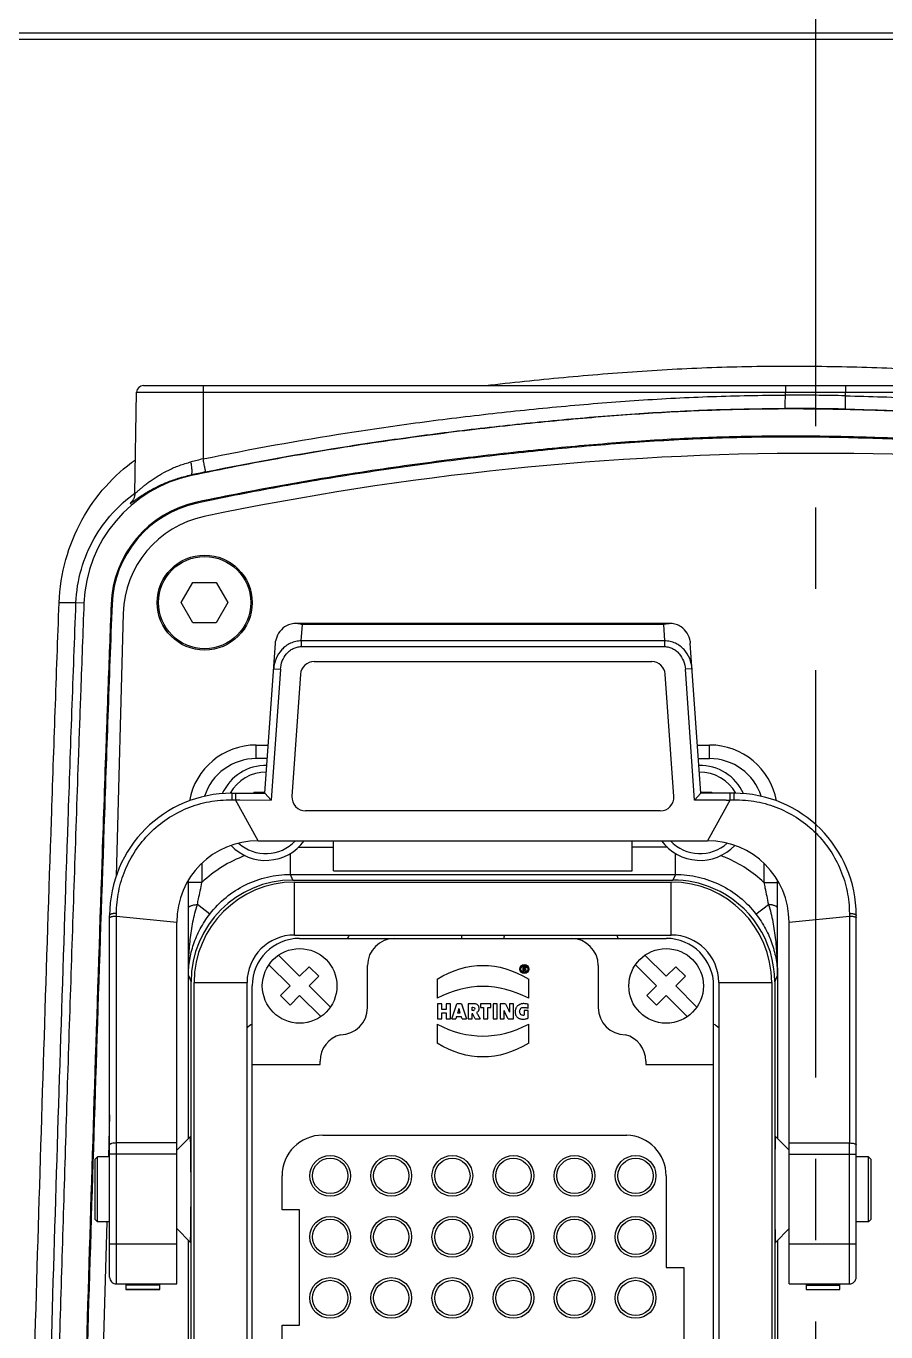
# Model space of a CAD drawing. Header units: millimetres. Extents: x 4086 to 8300, y 123 to 1549.
# Drawn here: x 6721.49 to 6737.33, y 656.05 to 680.11 of the extents above; entities that cross this region are included whole.
import ezdxf

# ---------------------------------------------------------------- set-up
doc = ezdxf.new("R2010")
doc.units = ezdxf.units.MM
doc.linetypes.add('CENTER', pattern=[0.6, 0.375, -0.075, 0.075, -0.075])
doc.layers.add('中心线', color=7, linetype='Continuous')
doc.layers.add('外形图', color=7, linetype='Continuous')

msp = doc.modelspace()

# ---------------------------------------------------------------- linework, layer by layer
at = {"layer": '中心线', "linetype": 'CENTER', "ltscale": 20}
msp.add_line((6736.0291, 872.2393), (6736.0291, 620.0144), dxfattribs=at)
at = {"layer": '外形图'}
for p, q in [((6712.8015, 679.9868), (6759.2566, 679.9868)), ((6712.6766, 679.867), (6759.3815, 679.867)), ((6723.6519, 673.4868), (6748.4062, 673.4868)), ((6723.4944, 671.4988), (6723.5269, 673.364)), ((6723.5269, 673.364), (6735.4744, 673.364)), ((6724.7513, 673.364), (6724.7508, 672.1345)), ((6735.4744, 673.3087), (6735.4744, 673.364)), ((6735.4744, 673.364), (6736.5837, 673.364)), ((6736.5837, 673.364), (6748.5312, 673.364)), ((6736.5837, 673.2972), (6736.5837, 673.364)), ((6724.5331, 671.8258), (6724.5303, 671.8387)), ((6723.4932, 671.5005), (6723.4943, 671.5013)), ((6723.4394, 671.3479), (6723.4383, 671.3468)), ((6724.6373, 671.3368), (6724.6409, 671.3197)), ((6724.3491, 669.4868), (6724.5641, 669.8592)), ((6724.5641, 669.8592), (6724.9941, 669.8592)), ((6724.9941, 669.8592), (6725.2091, 669.4868)), ((6722.5561, 669.4755), (6722.4091, 669.4811)), ((6723.0558, 669.4565), (6723.0732, 669.4559)), ((6724.5641, 669.1145), (6724.3491, 669.4868)), ((6725.2091, 669.4868), (6724.9941, 669.1145)), ((6723.2798, 669.2877), (6723.1484, 664.4458)), ((6724.9941, 669.1145), (6724.5641, 669.1145)), ((6733.363, 669.0993), (6726.4451, 669.0993)), ((6726.5584, 668.7817), (6726.5793, 669.0804)), ((6733.2289, 669.0804), (6726.5793, 669.0804)), ((6733.2289, 669.0804), (6733.2498, 668.7817)), ((6725.8905, 665.9743), (6726.0837, 668.737)), ((6733.2498, 668.7817), (6726.5584, 668.7817)), ((6726.5584, 668.7817), (6726.5584, 668.6757)), ((6726.5584, 668.6757), (6733.2498, 668.6757)), ((6733.2498, 668.7817), (6733.2498, 668.6757)), ((6733.9176, 665.9743), (6733.7245, 668.737)), ((6726.7944, 668.3993), (6733.0137, 668.3993)), ((6726.1756, 668.2596), (6726.0069, 665.8464)), ((6726.0509, 668.2683), (6726.1756, 668.2596)), ((6726.545, 668.1668), (6726.3877, 665.9168)), ((6733.4204, 665.9168), (6733.2631, 668.1668)), ((6733.7572, 668.2683), (6733.6325, 668.2596)), ((6733.8011, 665.8493), (6733.6325, 668.2596)), ((6725.7291, 666.8618), (6725.9526, 666.8618)), ((6725.7291, 666.6118), (6725.7291, 666.8618)), ((6733.8556, 666.8618), (6734.0785, 666.8618)), ((6734.0791, 666.6118), (6734.0789, 666.8618)), ((6725.9351, 666.6118), (6725.7291, 666.6118)), ((6733.8731, 666.6118), (6734.0791, 666.6118)), ((6725.2791, 665.9743), (6725.8905, 665.9743)), ((6725.6876, 665.9868), (6725.6804, 665.9743)), ((6725.8914, 665.9868), (6725.6876, 665.9868)), ((6726.0071, 665.8493), (6725.8905, 665.9743)), ((6733.8011, 665.8493), (6733.9176, 665.9743)), ((6734.1206, 665.9868), (6733.9168, 665.9868)), ((6734.5291, 665.9743), (6733.9176, 665.9743)), ((6734.1278, 665.9743), (6734.1206, 665.9868)), ((6725.2809, 665.8516), (6725.3484, 665.8498)), ((6725.7649, 665.0993), (6725.3484, 665.8498)), ((6725.4243, 665.8496), (6726.0069, 665.8464)), ((6734.3839, 665.8494), (6733.8011, 665.8493)), ((6734.4598, 665.8496), (6734.0433, 665.0993)), ((6734.4598, 665.8498), (6734.5272, 665.8516)), ((6733.1711, 665.6493), (6726.6371, 665.6493)), ((6725.7649, 665.0993), (6734.0433, 665.0993)), ((6727.1541, 664.5446), (6727.1541, 665.0993)), ((6732.6541, 664.5446), (6732.6541, 665.0993)), ((6726.3591, 664.4778), (6726.3591, 664.8645)), ((6726.5069, 664.9776), (6727.1541, 664.9776)), ((6733.3013, 664.9776), (6732.6541, 664.9776)), ((6733.449, 664.4778), (6733.449, 664.8645)), ((6724.7291, 664.6842), (6724.7291, 664.3296)), ((6727.1541, 664.5446), (6732.6541, 664.5446)), ((6735.0791, 664.6841), (6735.0791, 664.3296)), ((6724.4791, 662.6163), (6724.4791, 664.3716)), ((6724.7291, 664.3296), (6724.4791, 664.3296)), ((6726.3591, 664.4778), (6733.449, 664.4778)), ((6726.4036, 664.3743), (6726.3591, 664.4778)), ((6726.4036, 664.3743), (6733.4045, 664.3743)), ((6726.4353, 664.3368), (6733.3728, 664.3368)), ((6726.4353, 663.3618), (6726.4353, 664.3368)), ((6733.3728, 663.3618), (6733.3728, 664.3368)), ((6733.449, 664.4778), (6733.4045, 664.3743)), ((6735.0791, 664.3296), (6735.3291, 664.3296)), ((6735.3291, 662.6159), (6735.3291, 664.3717)), ((6724.8749, 663.7481), (6724.6457, 663.9248)), ((6734.9333, 663.7481), (6735.1624, 663.9248)), ((6723.0291, 657.0584), (6723.0291, 663.7243)), ((6723.1541, 663.7117), (6724.2649, 663.5993)), ((6723.1541, 656.9334), (6723.1541, 663.7117)), ((6723.1542, 663.7117), (6723.1545, 663.7603)), ((6724.2649, 656.9334), (6724.2649, 663.5993)), ((6735.5433, 663.5993), (6736.654, 663.7117)), ((6735.5433, 656.9334), (6735.5433, 663.5993)), ((6736.6536, 663.7603), (6736.654, 663.7117)), ((6736.654, 663.7117), (6736.654, 659.5297)), ((6736.7791, 657.0584), (6736.7791, 663.7243)), ((6726.4353, 663.3618), (6733.3728, 663.3618)), ((6726.5291, 663.2993), (6733.2791, 663.2993)), ((6726.1394, 662.9908), (6726.5291, 662.6011)), ((6732.8894, 662.9908), (6733.2791, 662.6011)), ((6724.4791, 662.6163), (6724.5291, 662.4993)), ((6724.4791, 662.6155), (6724.4791, 662.6163)), ((6724.4791, 662.6155), (6724.4791, 662.6163)), ((6724.4791, 659.611), (6724.4791, 662.6155)), ((6726.3523, 662.4243), (6725.9627, 662.814)), ((6726.5291, 662.6011), (6726.7059, 662.7779)), ((6726.7059, 662.7779), (6726.8826, 662.6011)), ((6726.8826, 662.6011), (6726.7059, 662.4243)), ((6727.7791, 662.0234), (6727.7791, 662.7993)), ((6730.6718, 662.7713), (6730.6371, 662.7713)), ((6730.6371, 662.7713), (6730.6371, 662.6959)), ((6730.6371, 662.6959), (6730.6558, 662.6959)), ((6730.6558, 662.7572), (6730.6686, 662.7572)), ((6730.6558, 662.7356), (6730.6558, 662.7572)), ((6730.6686, 662.7356), (6730.6558, 662.7356)), ((6730.6558, 662.723), (6730.6698, 662.723)), ((6730.6558, 662.6959), (6730.6558, 662.723)), ((6730.6794, 662.6959), (6730.6698, 662.723)), ((6730.6875, 662.7685), (6730.6718, 662.7713)), ((6730.6794, 662.6959), (6730.7001, 662.6959)), ((6730.6861, 662.7284), (6730.6931, 662.7329)), ((6730.6877, 662.7264), (6730.6861, 662.7284)), ((6730.6875, 662.7685), (6730.6964, 662.7609)), ((6730.6892, 662.7237), (6730.6877, 662.7264)), ((6730.6906, 662.7202), (6730.6892, 662.7237)), ((6730.6906, 662.7202), (6730.7001, 662.6959)), ((6730.6931, 662.7329), (6730.6977, 662.7398)), ((6730.6993, 662.7495), (6730.6964, 662.7609)), ((6730.6977, 662.7398), (6730.6993, 662.7495)), ((6732.0291, 662.7993), (6732.0291, 662.0243)), ((6733.1023, 662.4243), (6732.7127, 662.814)), ((6733.2791, 662.6011), (6733.4559, 662.7779)), ((6733.4559, 662.7779), (6733.6326, 662.6011)), ((6733.6326, 662.6011), (6733.4559, 662.4243)), ((6735.2791, 662.4993), (6735.3291, 662.6159)), ((6735.3291, 662.6159), (6735.3291, 662.6155)), ((6735.3291, 662.6155), (6735.3291, 659.611)), ((6724.5291, 653.1431), (6724.5291, 662.4993)), ((6724.5853, 662.4868), (6725.5603, 662.4868)), ((6724.5853, 642.9868), (6724.5853, 662.4868)), ((6725.5603, 642.9868), (6725.5603, 662.4868)), ((6725.6541, 643.0493), (6725.6541, 662.4243)), ((6726.1755, 662.2476), (6726.3523, 662.4243)), ((6726.7059, 662.4243), (6727.0955, 662.0347)), ((6729.0603, 662.5493), (6729.0603, 662.1969)), ((6730.7478, 662.1969), (6730.7478, 662.5493)), ((6732.9255, 662.2476), (6733.1023, 662.4243)), ((6733.4559, 662.4243), (6733.8455, 662.0347)), ((6734.1541, 643.0493), (6734.1541, 662.4243)), ((6734.2478, 662.4868), (6735.2228, 662.4868)), ((6734.2478, 662.4868), (6734.2478, 642.9868)), ((6735.2228, 662.4868), (6735.2228, 642.9868)), ((6735.2791, 662.4993), (6735.2791, 642.9744)), ((6726.3523, 662.0708), (6726.1755, 662.2476)), ((6726.5291, 662.2476), (6726.3523, 662.0708)), ((6726.9187, 661.8579), (6726.5291, 662.2476)), ((6733.1023, 662.0708), (6732.9255, 662.2476)), ((6733.2791, 662.2476), (6733.1023, 662.0708)), ((6733.6687, 661.8579), (6733.2791, 662.2476)), ((6729.1455, 662.0927), (6729.0692, 662.0927)), ((6729.0692, 662.0927), (6729.0692, 661.8165)), ((6729.1455, 661.992), (6729.1455, 662.0927)), ((6729.228, 661.992), (6729.1455, 661.992)), ((6729.1455, 661.9253), (6729.228, 661.9253)), ((6729.1455, 661.8165), (6729.1455, 661.9253)), ((6729.3043, 662.0927), (6729.228, 662.0927)), ((6729.228, 662.0927), (6729.228, 661.992)), ((6729.228, 661.9253), (6729.228, 661.8165)), ((6729.3043, 661.8165), (6729.3043, 662.0927)), ((6729.3316, 661.8165), (6729.4217, 662.0927)), ((6729.5087, 662.0927), (6729.4217, 662.0927)), ((6729.4522, 661.9653), (6729.4388, 661.9214)), ((6729.4871, 661.9214), (6729.4388, 661.9214)), ((6729.4522, 661.9653), (6729.4561, 661.9791)), ((6729.4561, 661.9791), (6729.4594, 661.9922)), ((6729.4594, 661.9922), (6729.4622, 662.0048)), ((6729.4622, 662.0048), (6729.4658, 661.9922)), ((6729.4658, 661.9922), (6729.4693, 661.9792)), ((6729.4693, 661.9792), (6729.4732, 661.9658)), ((6729.4871, 661.9214), (6729.4732, 661.9658)), ((6729.5087, 662.0927), (6729.6034, 661.8165)), ((6729.6418, 662.0934), (6729.6303, 662.0927)), ((6729.6303, 662.0927), (6729.6303, 661.8165)), ((6729.6542, 662.0939), (6729.6418, 662.0934)), ((6729.6674, 662.0943), (6729.6542, 662.0939)), ((6729.6811, 662.0946), (6729.6674, 662.0943)), ((6729.6953, 662.0948), (6729.6811, 662.0946)), ((6729.7099, 662.0948), (6729.6953, 662.0948)), ((6729.7065, 662.0314), (6729.7102, 662.0318)), ((6729.7065, 661.9721), (6729.7065, 662.0314)), ((6729.7101, 661.9716), (6729.7065, 661.9721)), ((6729.7065, 661.917), (6729.71, 661.917)), ((6729.7065, 661.8165), (6729.7065, 661.917)), ((6729.7247, 662.0949), (6729.7099, 662.0948)), ((6729.7613, 661.8165), (6729.71, 661.917)), ((6729.7146, 661.9713), (6729.7101, 661.9716)), ((6729.7102, 662.0318), (6729.7154, 662.032)), ((6729.7191, 661.9712), (6729.7146, 661.9713)), ((6729.7154, 662.032), (6729.7208, 662.0321)), ((6729.7335, 661.9732), (6729.7191, 661.9712)), ((6729.7208, 662.0321), (6729.7406, 662.0281)), ((6729.7393, 662.0945), (6729.7247, 662.0949)), ((6729.7335, 661.9732), (6729.7446, 661.9793)), ((6729.753, 662.0933), (6729.7393, 662.0945)), ((6729.7512, 662.0176), (6729.7406, 662.0281)), ((6729.7446, 661.9793), (6729.7518, 661.9891)), ((6729.7512, 662.0176), (6729.7544, 662.0026)), ((6729.7544, 662.0026), (6729.7518, 661.9891)), ((6729.7656, 662.0913), (6729.753, 662.0933)), ((6729.7773, 662.0885), (6729.7656, 662.0913)), ((6729.7879, 662.0848), (6729.7773, 662.0885)), ((6729.7975, 661.9387), (6729.7849, 661.9326)), ((6729.7849, 661.9326), (6729.7921, 661.9218)), ((6729.7975, 662.0802), (6729.7879, 662.0848)), ((6729.7921, 661.9218), (6729.7988, 661.9113)), ((6729.7975, 662.0802), (6729.806, 662.0746)), ((6729.8084, 661.947), (6729.7975, 661.9387)), ((6729.7988, 661.9113), (6729.8051, 661.9008)), ((6729.8051, 661.9008), (6729.8538, 661.8165)), ((6729.806, 662.0746), (6729.8135, 662.0682)), ((6729.8176, 661.957), (6729.8084, 661.947)), ((6729.8135, 662.0682), (6729.8198, 662.0608)), ((6729.8248, 661.9685), (6729.8176, 661.957)), ((6729.8292, 662.043), (6729.8251, 662.0524)), ((6729.8322, 662.0325), (6729.8292, 662.043)), ((6729.8302, 661.9811), (6729.8334, 661.9945)), ((6729.8339, 662.021), (6729.8322, 662.0325)), ((6729.8334, 661.9945), (6729.8345, 662.0084)), ((6729.8345, 662.0084), (6729.8339, 662.021)), ((6730.0527, 662.0927), (6729.8571, 662.0927)), ((6729.8571, 662.0927), (6729.8571, 662.0273)), ((6729.8571, 662.0273), (6729.9166, 662.0273)), ((6729.9166, 662.0273), (6729.9166, 661.8165)), ((6729.9929, 662.0273), (6730.0527, 662.0273)), ((6729.9929, 661.8165), (6729.9929, 662.0273)), ((6730.0527, 662.0273), (6730.0527, 662.0927)), ((6730.1671, 662.0927), (6730.091, 662.0927)), ((6730.091, 662.0927), (6730.091, 661.8165)), ((6730.1671, 661.8165), (6730.1671, 662.0927)), ((6730.3219, 662.0927), (6730.2245, 662.0927)), ((6730.2245, 662.0927), (6730.2245, 661.8165)), ((6730.2969, 661.9586), (6730.2957, 661.9731)), ((6730.3014, 661.9587), (6730.2964, 661.9715)), ((6730.2975, 661.9451), (6730.2969, 661.9586)), ((6730.2977, 661.9294), (6730.2975, 661.9451)), ((6730.2977, 661.8165), (6730.2977, 661.9294)), ((6730.308, 661.9433), (6730.3014, 661.9587)), ((6730.3153, 661.9272), (6730.308, 661.9433)), ((6730.323, 661.911), (6730.3153, 661.9272)), ((6730.3219, 662.0927), (6730.3762, 661.981)), ((6730.3694, 661.8165), (6730.323, 661.911)), ((6730.3762, 661.981), (6730.3831, 661.9666)), ((6730.3831, 661.9666), (6730.3896, 661.9525)), ((6730.3896, 661.9525), (6730.3946, 661.9411)), ((6730.466, 662.0927), (6730.3926, 662.0927)), ((6730.3926, 662.0927), (6730.3926, 661.9961)), ((6730.3926, 661.9961), (6730.3929, 661.9779)), ((6730.3929, 661.9779), (6730.3938, 661.9583)), ((6730.3938, 661.9583), (6730.3956, 661.9389)), ((6730.466, 661.8165), (6730.466, 662.0927)), ((6730.4987, 661.9592), (6730.4983, 661.9472)), ((6730.4983, 661.9472), (6730.4986, 661.935)), ((6730.4986, 661.935), (6730.4997, 661.9232)), ((6730.4998, 661.9708), (6730.4987, 661.9592)), ((6730.4997, 661.9232), (6730.5016, 661.912)), ((6730.5017, 661.9821), (6730.4998, 661.9708)), ((6730.5016, 661.912), (6730.5042, 661.9013)), ((6730.5043, 661.9929), (6730.5017, 661.9821)), ((6730.5042, 661.9013), (6730.5074, 661.8911)), ((6730.5076, 662.0033), (6730.5043, 661.9929)), ((6730.5074, 661.8911), (6730.5115, 661.8814)), ((6730.5116, 662.0133), (6730.5076, 662.0033)), ((6730.5115, 661.8814), (6730.5162, 661.8722)), ((6730.5163, 662.0228), (6730.5116, 662.0133)), ((6730.5216, 661.8637), (6730.5162, 661.8722)), ((6730.5163, 662.0228), (6730.5217, 662.0318)), ((6730.5217, 662.0318), (6730.5277, 662.0403)), ((6730.5277, 662.0403), (6730.5343, 662.0483)), ((6730.5343, 662.0483), (6730.5416, 662.0558)), ((6730.5416, 662.0558), (6730.5495, 662.0627)), ((6730.5495, 662.0627), (6730.558, 662.069)), ((6730.558, 662.069), (6730.567, 662.0747)), ((6730.5868, 662.0844), (6730.5767, 662.0799)), ((6730.5808, 661.9523), (6730.5815, 661.9653)), ((6730.5816, 661.9386), (6730.5808, 661.9523)), ((6730.5815, 661.9653), (6730.5838, 661.9774)), ((6730.5839, 661.9261), (6730.5816, 661.9386)), ((6730.5838, 661.9774), (6730.5875, 661.9884)), ((6730.5879, 661.9149), (6730.5839, 661.9261)), ((6730.5975, 662.0882), (6730.5868, 662.0844)), ((6730.5994, 662.0071), (6730.5927, 661.9984)), ((6730.5935, 661.9051), (6730.6009, 661.8968)), ((6730.6088, 662.0914), (6730.5975, 662.0882)), ((6730.6077, 662.0145), (6730.5994, 662.0071)), ((6730.6009, 661.8968), (6730.61, 661.8902)), ((6730.6205, 662.094), (6730.6088, 662.0914)), ((6730.6209, 661.8853), (6730.61, 661.8902)), ((6730.6174, 662.0204), (6730.6287, 662.0247)), ((6730.6327, 662.0958), (6730.6205, 662.094)), ((6730.6337, 661.8823), (6730.6209, 661.8853)), ((6730.6287, 662.0247), (6730.6414, 662.0274)), ((6730.6454, 662.0969), (6730.6327, 662.0958)), ((6730.6484, 661.8813), (6730.6337, 661.8823)), ((6730.6414, 662.0274), (6730.6557, 662.0284)), ((6730.6586, 662.0973), (6730.6454, 662.0969)), ((6730.6541, 661.8815), (6730.6484, 661.8813)), ((6730.6594, 661.8822), (6730.6541, 661.8815)), ((6730.6557, 662.0284), (6730.67, 662.028)), ((6730.6768, 662.0967), (6730.6586, 662.0973)), ((6730.664, 661.8833), (6730.6594, 661.8822)), ((6730.74, 661.9693), (6730.664, 661.9693)), ((6730.664, 661.9693), (6730.664, 661.8833)), ((6730.67, 662.028), (6730.685, 662.027)), ((6730.694, 662.0953), (6730.6768, 662.0967)), ((6730.685, 662.027), (6730.6998, 662.0254)), ((6730.7099, 662.093), (6730.694, 662.0953)), ((6730.6998, 662.0254), (6730.714, 662.0231)), ((6730.7245, 662.0901), (6730.7099, 662.093)), ((6730.714, 662.0231), (6730.7267, 662.0203)), ((6730.7374, 662.0866), (6730.7245, 662.0901)), ((6730.7267, 662.0203), (6730.7374, 662.0169)), ((6730.7374, 662.0169), (6730.7374, 662.0866)), ((6730.74, 661.8308), (6730.74, 661.9693)), ((6729.0603, 661.7194), (6729.0603, 661.3669)), ((6729.0692, 661.8165), (6729.1455, 661.8165)), ((6729.228, 661.8165), (6729.3043, 661.8165)), ((6729.3316, 661.8165), (6729.4069, 661.8165)), ((6729.4208, 661.8616), (6729.4069, 661.8165)), ((6729.4208, 661.8616), (6729.5059, 661.8616)), ((6729.5202, 661.8165), (6729.5059, 661.8616)), ((6729.5202, 661.8165), (6729.6034, 661.8165)), ((6729.6303, 661.8165), (6729.7065, 661.8165)), ((6729.7613, 661.8165), (6729.8538, 661.8165)), ((6729.9166, 661.8165), (6729.9929, 661.8165)), ((6730.091, 661.8165), (6730.1671, 661.8165)), ((6730.2245, 661.8165), (6730.2977, 661.8165)), ((6730.3694, 661.8165), (6730.466, 661.8165)), ((6730.5277, 661.8557), (6730.5216, 661.8637)), ((6730.5346, 661.8483), (6730.5277, 661.8557)), ((6730.5421, 661.8416), (6730.5346, 661.8483)), ((6730.5503, 661.8355), (6730.5421, 661.8416)), ((6730.5593, 661.83), (6730.5503, 661.8355)), ((6730.5593, 661.83), (6730.5689, 661.8252)), ((6730.5689, 661.8252), (6730.5791, 661.8211)), ((6730.5791, 661.8211), (6730.5901, 661.8177)), ((6730.5901, 661.8177), (6730.6017, 661.815)), ((6730.6017, 661.815), (6730.614, 661.8131)), ((6730.614, 661.8131), (6730.627, 661.8119)), ((6730.627, 661.8119), (6730.6406, 661.8116)), ((6730.6406, 661.8116), (6730.6566, 661.812)), ((6730.6566, 661.812), (6730.6721, 661.8133)), ((6730.6721, 661.8133), (6730.6872, 661.8154)), ((6730.6872, 661.8154), (6730.7016, 661.8182)), ((6730.7016, 661.8182), (6730.7152, 661.8218)), ((6730.7152, 661.8218), (6730.7281, 661.826)), ((6730.7281, 661.826), (6730.74, 661.8308)), ((6730.7478, 661.3669), (6730.7478, 661.7194)), ((6725.6541, 660.9743), (6726.9041, 660.9743)), ((6726.9041, 660.9743), (6726.9041, 661.0397)), ((6732.9041, 661.0402), (6732.9041, 660.9743)), ((6732.9041, 660.9743), (6734.1541, 660.9743)), ((6723.0291, 660.0494), (6723.008, 659.2743)), ((6724.2649, 659.5297), (6723.1541, 659.5297)), ((6724.2649, 659.3968), (6724.5174, 659.6493)), ((6726.9541, 659.6743), (6727.2541, 659.6739)), ((6727.2541, 659.6739), (6732.5541, 659.6739)), ((6735.5433, 659.3968), (6735.2908, 659.6493)), ((6735.5433, 659.5297), (6736.654, 659.5297)), ((6736.6541, 656.9334), (6736.6541, 659.5297)), ((6722.7541, 659.2243), (6722.8041, 659.2743)), ((6722.7541, 659.2243), (6722.7541, 658.1243)), ((6723.0291, 659.2743), (6722.8041, 659.2743)), ((6722.8041, 658.0743), (6722.8041, 659.2743)), ((6724.2649, 659.323), (6723.0291, 659.323)), ((6735.5433, 659.323), (6736.7791, 659.323)), ((6737.0041, 659.2743), (6736.7791, 659.2743)), ((6737.0541, 659.2243), (6737.0041, 659.2743)), ((6737.0041, 658.0743), (6737.0041, 659.2743)), ((6737.0541, 658.1243), (6737.0541, 659.2243)), ((6726.2041, 658.2993), (6726.2041, 658.9243)), ((6733.2791, 658.9243), (6733.2791, 657.2368)), ((6726.5291, 658.2993), (6726.2041, 658.2993)), ((6726.5291, 656.1743), (6726.5291, 658.2993)), ((6722.9755, 658.0743), (6722.4049, 637.0479)), ((6722.7541, 658.1243), (6722.8041, 658.0743)), ((6723.0291, 658.0743), (6722.8041, 658.0743)), ((6737.0041, 658.0743), (6736.7791, 658.0743)), ((6737.0541, 658.1243), (6737.0041, 658.0743)), ((6724.2649, 657.9519), (6724.5174, 657.6993)), ((6735.5433, 657.9519), (6735.2908, 657.6993)), ((6723.0291, 657.6743), (6724.2649, 657.6743)), ((6724.4791, 647.736), (6724.4791, 657.7377)), ((6735.3291, 657.7377), (6735.3291, 647.736)), ((6735.5433, 657.6743), (6736.7791, 657.6743)), ((6733.2791, 657.2368), (6733.6041, 657.2368)), ((6733.6041, 657.2368), (6733.6041, 654.9243)), ((6723.1541, 656.9334), (6724.2649, 656.9334)), ((6723.328, 656.9334), (6723.328, 656.8303)), ((6723.953, 656.9106), (6723.328, 656.9106)), ((6723.953, 656.8314), (6723.328, 656.8314)), ((6723.328, 656.8303), (6723.953, 656.8303)), ((6723.953, 656.8303), (6723.953, 656.9334)), ((6735.5433, 656.9334), (6736.6541, 656.9334)), ((6735.8558, 656.9334), (6735.8558, 656.8303)), ((6735.8558, 656.9106), (6736.4808, 656.9106)), ((6735.8558, 656.8314), (6736.4808, 656.8314)), ((6735.8558, 656.8303), (6736.4808, 656.8303)), ((6736.4808, 656.8303), (6736.4808, 656.9334)), ((6726.2041, 656.1743), (6726.5291, 656.1743)), ((6726.2041, 653.7993), (6726.2041, 656.1743))]:
    msp.add_line(p, q, dxfattribs=at)
msp.add_lwpolyline([(6723.4944, 671.4988), (6723.4939, 671.4866), (6723.4923, 671.4704), (6723.4898, 671.4551), (6723.4865, 671.4407), (6723.4826, 671.4272), (6723.4782, 671.4147), (6723.4735, 671.4033), (6723.4687, 671.393), (6723.4639, 671.3839), (6723.4594, 671.3761), (6723.4553, 671.3694), (6723.4515, 671.3637), (6723.4479, 671.3587), (6723.4446, 671.3543), (6723.4416, 671.3505), (6723.4391, 671.3474), (6723.4371, 671.345), (6723.4356, 671.3433), (6723.4346, 671.3422), (6723.4341, 671.3417), (6723.434, 671.3417)], dxfattribs=at)
for centre, radius in [((6724.7791, 669.4868), 0.875), ((6724.7791, 669.4868), 0.85), ((6726.5291, 662.4243), 0.6875), ((6733.2791, 662.4243), 0.6875), ((6730.6666, 662.7334), 0.0832), ((6730.6666, 662.7334), 0.0636), ((6727.0916, 658.9243), 0.375), ((6727.0916, 658.9243), 0.325), ((6728.2166, 658.9243), 0.375), ((6728.2166, 658.9243), 0.325), ((6729.3416, 658.9243), 0.375), ((6729.3416, 658.9243), 0.325), ((6730.4666, 658.9243), 0.375), ((6730.4666, 658.9243), 0.325), ((6731.5916, 658.9243), 0.375), ((6731.5916, 658.9243), 0.325), ((6732.7166, 658.9243), 0.375), ((6732.7166, 658.9243), 0.325), ((6727.0916, 657.7993), 0.375), ((6727.0916, 657.7993), 0.325), ((6728.2166, 657.7993), 0.375), ((6728.2166, 657.7993), 0.325), ((6729.3416, 657.7993), 0.375), ((6729.3416, 657.7993), 0.325), ((6730.4666, 657.7993), 0.375), ((6730.4666, 657.7993), 0.325), ((6731.5916, 657.7993), 0.375), ((6731.5916, 657.7993), 0.325), ((6732.7166, 657.7993), 0.375), ((6732.7166, 657.7993), 0.325), ((6727.0916, 656.6743), 0.375), ((6727.0916, 656.6743), 0.325), ((6728.2166, 656.6743), 0.375), ((6728.2166, 656.6743), 0.325), ((6729.3416, 656.6743), 0.375), ((6729.3416, 656.6743), 0.325), ((6730.4666, 656.6743), 0.375), ((6730.4666, 656.6743), 0.325), ((6731.5916, 656.6743), 0.375), ((6731.5916, 656.6743), 0.325), ((6732.7166, 656.6743), 0.375), ((6732.7166, 656.6743), 0.325)]:
    msp.add_circle(centre, radius, dxfattribs=at)
for centre, radius, start, end in [((6723.6519, 673.3618), 0.125, 90, 179), ((6735.5461, 626.3899), 46.9188, 88.73273, 90.08748), ((6735.5414, 625.4668), 47.5963, 88.7451, 90.08663), ((6736.0291, 617.2368), 55, 78.18772, 101.81228), ((6743.9334, 594.6901), 79.7847, 103.911847, 104.07712), ((6725.0543, 669.3807), 2.5, 102.03504, 177.82758), ((6746.905, 565.1173), 109.0417, 101.698238, 101.84087), ((6725.0543, 669.3807), 2, 102.03504, 177.82758), ((6725.0543, 669.3807), 1.9825, 102.03504, 177.82758), ((6724.0158, 670.7293), 0.8455, 133.08564, 133.56551), ((6725.1541, 669.2368), 1.875, 101.81228, 178.4456), ((6726.7944, 668.1493), 0.25, 90, 176), ((6733.0137, 668.1493), 0.25, 4, 90), ((6725.7291, 665.6118), 1.25, 90, 169.71715), ((6734.0791, 665.6118), 1.25, 10.28284, 90.00645), ((6725.7291, 665.6118), 1, 90, 162.20076), ((6725.9041, 665.6118), 0.875, 88.54386, 156.04139), ((6733.9041, 665.6118), 0.875, 23.95449, 91.45614), ((6734.0791, 665.6118), 1, 17.79919, 90), ((6725.9041, 665.6118), 0.75, 88.96836, 151.14832), ((6733.9041, 665.6118), 0.75, 28.85079, 91.03164), ((6725.2791, 663.7243), 2.25, 90, 180), ((6725.9041, 665.6118), 0.375, 91.94756, 104.68625), ((6733.9041, 665.6118), 0.375, 75.31375, 88.05244), ((6734.5291, 663.7243), 2.25, 0, 90), ((6725.4538, 690.808), 24.9584, 269.75802, 269.93224), ((6726.6371, 665.8993), 0.25, 176, 270), ((6733.1711, 665.8993), 0.25, 270, 4), ((6725.7649, 663.5993), 1.5, 90, 180), ((6725.9041, 665.6118), 0.875, 223.15125, 324.14349), ((6725.9041, 665.6118), 0.75, 228.0318, 316.86657), ((6733.9041, 665.6118), 0.875, 215.85651, 316.84847), ((6733.9041, 665.6118), 0.75, 223.13343, 311.96824), ((6734.0433, 663.5993), 1.5, 0, 90), ((6726.3578, 662.6064), 2.3711, 110.6586, 133.38474), ((6733.4606, 662.6331), 2.3423, 66.69145, 69.3488), ((6726.4353, 662.4868), 1.85, 90, 180), ((6733.3728, 662.4868), 1.85, 0, 90), ((6733.4041, 662.4995), 1.875, 359.99225, 66.71204), ((6726.4353, 662.4868), 0.875, 90, 180), ((6727.7609, 663.1617), 0.3756, 147.78222, 158.49876), ((6729.9041, 663.384), 0.3974, 183.20396, 192.30625), ((6729.9041, 663.384), 0.3974, 347.69375, 356.79604), ((6732.0473, 663.1617), 0.3756, 21.50133, 32.2192), ((6733.3728, 662.4868), 0.875, 0, 90), ((6726.5291, 662.4243), 0.875, 90, 180), ((6728.2791, 662.7993), 0.5, 90, 180), ((6731.5291, 662.7993), 0.5, 0, 90), ((6733.2791, 662.4243), 0.875, 0, 90), ((6730.6686, 662.7464), 0.0108, 270, 90), ((6727.2791, 662.0234), 0.5, 270.1368, 0), ((6732.5291, 662.0243), 0.5, 180, 270), ((6725.8176, 661.379), 0.3769, 115.71078, 133.07418), ((6733.9905, 661.379), 0.3769, 46.9451, 64.28909), ((6727.4031, 661.0397), 0.499, 104.25089, 180), ((6732.4041, 661.0402), 0.5, 0, 75.52249), ((6726.9541, 658.9243), 0.75, 90.14064, 180), ((6732.5291, 658.9243), 0.75, 0, 88.08979), ((6723.1541, 657.0584), 0.125, 179.99952, 270), ((6736.6541, 657.0584), 0.125, 270, 0.00048)]:
    msp.add_arc(centre, radius, start, end, dxfattribs=at)
for centre, major_axis, ratio, start_param, end_param in [((6726.4042, 662.4987), (-0.7414, 1.723), 0.9995939, -0.4061974, 1.164304), ((6733.404, 662.4987), (0.7414, 1.723), 0.9995939, 0, 0.4061974), ((6724.5175, 658.6743), (0, 0.9751), 0.0112683, -3.1528605, 0.0112678), ((6735.2906, 658.6743), (0, 0.9751), 0.0112683, -0.0112678, 3.1528605)]:
    msp.add_ellipse(centre, major_axis=major_axis, ratio=ratio, start_param=start_param, end_param=end_param, dxfattribs=at)
for points, knots in [([(6729.9563, 673.4874), (6730.4327, 673.5422), (6731.3924, 673.6421), (6732.8418, 673.7613), (6734.3062, 673.8349), (6735.7789, 673.8524), (6737.2521, 673.8206), (6738.7193, 673.7474), (6740.1741, 673.6378), (6741.138, 673.5412), (6741.6167, 673.4875)], [0, 0, 0, 0, 0.1230841, 0.2476453, 0.3732221, 0.4993523, 0.6255675, 0.7513927, 0.8763566, 1, 1, 1, 1]), ([(6724.7541, 673.4868), (6724.7538, 673.4868), (6724.7538, 673.4857), (6724.7534, 673.4843), (6724.7532, 673.4811), (6724.753, 673.4772), (6724.7527, 673.4721), (6724.7524, 673.4632), (6724.7521, 673.4499), (6724.7517, 673.4315), (6724.7515, 673.4106), (6724.7513, 673.3878), (6724.7513, 673.3721), (6724.7513, 673.364)], [0, 0, 0, 0, 0.0052637, 0.0197454, 0.0435551, 0.0765071, 0.1183043, 0.1685593, 0.2924872, 0.4436499, 0.6163748, 0.8041757, 1, 1, 1, 1]), ([(6735.4772, 673.4868), (6735.477, 673.4868), (6735.4769, 673.4857), (6735.4766, 673.4843), (6735.4764, 673.4811), (6735.4761, 673.4772), (6735.4759, 673.4721), (6735.4756, 673.4632), (6735.4752, 673.4499), (6735.4749, 673.4315), (6735.4746, 673.4106), (6735.4745, 673.3878), (6735.4744, 673.3721), (6735.4744, 673.364)], [0, 0, 0, 0, 0.0052637, 0.0197454, 0.0435551, 0.0765071, 0.1183043, 0.1685593, 0.2924872, 0.4436499, 0.6163748, 0.8041757, 1, 1, 1, 1]), ([(6736.581, 673.4868), (6736.5812, 673.4868), (6736.5813, 673.4857), (6736.5816, 673.4843), (6736.5818, 673.4811), (6736.582, 673.4772), (6736.5823, 673.4721), (6736.5826, 673.4632), (6736.5829, 673.4499), (6736.5833, 673.4315), (6736.5835, 673.4106), (6736.5837, 673.3878), (6736.5837, 673.3721), (6736.5837, 673.364)], [0, 0, 0, 0, 0.0052637, 0.0197454, 0.0435551, 0.0765071, 0.1183043, 0.1685593, 0.2924872, 0.4436499, 0.6163748, 0.8041757, 1, 1, 1, 1]), ([(6724.7508, 672.1345), (6725.6324, 672.317), (6726.9624, 672.5552), (6728.7447, 672.8122), (6730.0853, 672.9763), (6731.4289, 673.113), (6732.7751, 673.2221), (6734.1239, 673.292), (6735.0243, 673.3079), (6735.4744, 673.3087)], [0, 0, 0, 0, 0.2499929, 0.3749978, 0.5000016, 0.6250045, 0.7500056, 0.8750038, 1, 1, 1, 1]), ([(6735.4694, 673.0631), (6735.4698, 673.0634), (6735.47, 673.0655), (6735.4706, 673.0691), (6735.471, 673.0754), (6735.4715, 673.0836), (6735.4719, 673.094), (6735.4726, 673.1118), (6735.4732, 673.1384), (6735.4738, 673.1749), (6735.4742, 673.2165), (6735.4744, 673.2617), (6735.4744, 673.2928), (6735.4744, 673.3087)], [0, 0, 0, 0, 0.0067384, 0.0225711, 0.0475073, 0.0813478, 0.1237926, 0.1744563, 0.2985151, 0.4489814, 0.6203345, 0.8062837, 1, 1, 1, 1]), ([(6736.5838, 673.0517), (6736.5833, 673.0521), (6736.5833, 673.0542), (6736.5827, 673.0578), (6736.5824, 673.064), (6736.5821, 673.0723), (6736.5819, 673.0827), (6736.5816, 673.1004), (6736.5815, 673.1271), (6736.5817, 673.1636), (6736.5821, 673.2052), (6736.5828, 673.2503), (6736.5834, 673.2814), (6736.5837, 673.2972)], [0, 0, 0, 0, 0.0067275, 0.0225546, 0.0474862, 0.0813224, 0.1237628, 0.1744223, 0.298474, 0.4489371, 0.6202937, 0.8062567, 1, 1, 1, 1]), ([(6736.5837, 673.2972), (6737.034, 673.2875), (6737.9343, 673.2556), (6739.2832, 673.1751), (6740.6299, 673.0634), (6741.9738, 672.9217), (6743.3142, 672.75), (6744.6491, 672.5395), (6745.9796, 672.3036), (6746.8649, 672.1372), (6747.3074, 672.0528)], [0, 0, 0, 0, 0.1249956, 0.2499926, 0.3749909, 0.4999905, 0.6249908, 0.7499924, 0.8749959, 1, 1, 1, 1]), ([(6747.4785, 671.758), (6747.0818, 671.8342), (6746.3494, 671.9731), (6745.0786, 672.2045), (6743.9774, 672.3892), (6742.9981, 672.5306), (6742.3494, 672.6147), (6741.7172, 672.6896), (6740.8772, 672.7803), (6739.8248, 672.8771), (6738.5598, 672.9661), (6737.2972, 673.027), (6736.0457, 673.0571), (6734.8092, 673.0538), (6733.5705, 673.0123), (6732.5218, 672.9452), (6731.648, 672.8727), (6730.698, 672.7834), (6729.4401, 672.6443), (6727.8622, 672.4313), (6726.2132, 672.1632), (6725.0973, 671.9461), (6724.5331, 671.8258)], [0, 0, 0, 0, 0.0524111, 0.0967235, 0.1675951, 0.1972642, 0.2250931, 0.2524722, 0.2798683, 0.3347074, 0.3895889, 0.4443945, 0.4986945, 0.5520082, 0.6048104, 0.659478, 0.6883237, 0.7185839, 0.7832717, 0.8525215, 0.9251495, 1, 1, 1, 1]), ([(6724.796, 671.8941), (6725.6735, 672.0758), (6726.9973, 672.3128), (6728.7712, 672.5686), (6730.1055, 672.732), (6731.4429, 672.8681), (6732.7827, 672.9768), (6734.1253, 673.0465), (6735.0214, 673.0623), (6735.4694, 673.0631)], [0, 0, 0, 0, 0.2499941, 0.3749989, 0.5000026, 0.6250054, 0.750006, 0.8750037, 1, 1, 1, 1]), ([(6736.5838, 673.0517), (6737.0323, 673.042), (6737.9292, 673.0102), (6739.2729, 672.9299), (6740.6143, 672.8187), (6741.953, 672.6773), (6743.2882, 672.5064), (6744.6179, 672.2965), (6745.9433, 672.0614), (6746.8253, 671.8958), (6747.266, 671.8117)], [0, 0, 0, 0, 0.1249963, 0.2499935, 0.3749917, 0.4999909, 0.6249902, 0.7499911, 0.8749949, 1, 1, 1, 1]), ([(6747.3841, 671.2669), (6746.9885, 671.3429), (6746.2586, 671.4814), (6744.9942, 671.7116), (6743.9006, 671.8952), (6742.9297, 672.0353), (6742.2875, 672.1186), (6741.6614, 672.1926), (6740.4116, 672.3276), (6738.9494, 672.4467), (6737.2798, 672.5273), (6736.041, 672.5571), (6734.8181, 672.5538), (6733.5934, 672.5129), (6732.3258, 672.4315), (6730.9688, 672.3101), (6729.5023, 672.148), (6727.9372, 671.9367), (6726.3023, 671.671), (6725.1962, 671.4559), (6724.6373, 671.3368)], [0, 0, 0, 0, 0.0527277, 0.0972358, 0.1682074, 0.1978381, 0.2256168, 0.2529665, 0.2803586, 0.3901348, 0.4449088, 0.4991183, 0.5522949, 0.604938, 0.659473, 0.7185232, 0.7832426, 0.8525544, 0.9252127, 1, 1, 1, 1]), ([(6747.3808, 671.2498), (6746.912, 671.3399), (6745.9739, 671.5174), (6744.564, 671.7694), (6743.1492, 671.9931), (6741.7281, 672.1719), (6740.3033, 672.318), (6738.8753, 672.4293), (6737.445, 672.505), (6736.0131, 672.5419), (6734.5807, 672.534), (6733.1495, 672.4731), (6731.7213, 672.364), (6730.2961, 672.222), (6728.8743, 672.0493), (6727.4568, 671.844), (6726.0447, 671.6043), (6725.1078, 671.4192), (6724.6409, 671.3197)], [0, 0, 0, 0, 0.0625012, 0.125002, 0.1875016, 0.2500011, 0.3125012, 0.3750013, 0.4375016, 0.5000017, 0.5625009, 0.6249996, 0.687499, 0.7499992, 0.8124994, 0.8749996, 0.9374997, 1, 1, 1, 1]), ([(6722.0995, 669.4843), (6722.1095, 669.7521), (6722.1914, 670.2817), (6722.4886, 671.0137), (6722.9303, 671.6408), (6723.305, 671.9771), (6723.5047, 672.1195)], [0, 0, 0, 0, 0.2605083, 0.5153226, 0.7615621, 1, 1, 1, 1]), ([(6723.4944, 671.4988), (6723.4944, 671.4986), (6723.4948, 671.4981), (6723.496, 671.4987), (6723.4976, 671.4995), (6723.5013, 671.502), (6723.5073, 671.5068), (6723.5165, 671.5145), (6723.5282, 671.5246), (6723.5423, 671.5369), (6723.5587, 671.5512), (6723.5848, 671.5738), (6723.6224, 671.6058), (6723.6734, 671.6474), (6723.7316, 671.6926), (6723.7966, 671.74), (6723.8681, 671.7884), (6723.9742, 671.8548), (6724.1212, 671.9344), (6724.3157, 672.0175), (6724.455, 672.0607), (6724.5275, 672.0788)], [0, 0, 0, 0, 0.0004854, 0.0013344, 0.0029061, 0.0052493, 0.0122634, 0.0223054, 0.0352326, 0.0508912, 0.0691218, 0.0897546, 0.137512, 0.192845, 0.2546542, 0.3220476, 0.394328, 0.4709471, 0.6354871, 0.8128149, 1, 1, 1, 1]), ([(6724.5303, 671.8387), (6724.5335, 671.8397), (6724.5399, 671.8471), (6724.5442, 671.8629), (6724.5472, 671.8859), (6724.5477, 671.9155), (6724.546, 671.9509), (6724.5404, 672.0062), (6724.5334, 672.0493), (6724.5275, 672.0788)], [0, 0, 0, 0, 0.0415288, 0.1070294, 0.2010406, 0.3224481, 0.4679817, 0.6331155, 1, 1, 1, 1]), ([(6724.796, 671.8941), (6724.7963, 671.8946), (6724.796, 671.8966), (6724.7958, 671.9003), (6724.7948, 671.9064), (6724.7936, 671.9145), (6724.7919, 671.9247), (6724.7888, 671.9421), (6724.784, 671.9682), (6724.7771, 672.0039), (6724.7691, 672.0445), (6724.7602, 672.0886), (6724.754, 672.119), (6724.7508, 672.1345)], [0, 0, 0, 0, 0.0066244, 0.0224011, 0.0472923, 0.0810908, 0.1234947, 0.1741195, 0.2981139, 0.448553, 0.6199437, 0.8060257, 1, 1, 1, 1]), ([(6723.4074, 671.3125), (6723.4085, 671.3125), (6723.4115, 671.3142), (6723.4169, 671.3173), (6723.4249, 671.3228), (6723.4353, 671.33), (6723.4481, 671.3392), (6723.4696, 671.3548), (6723.502, 671.3782), (6723.5473, 671.4103), (6723.6008, 671.4468), (6723.6624, 671.4866), (6723.7315, 671.5288), (6723.8081, 671.5724), (6723.9233, 671.6329), (6724.0844, 671.7061), (6724.2979, 671.7825), (6724.4506, 671.8221), (6724.5303, 671.8387)], [0, 0, 0, 0, 0.0026049, 0.0077542, 0.0154635, 0.025648, 0.0382159, 0.0530935, 0.0894964, 0.1341349, 0.1862022, 0.2450213, 0.3099878, 0.3805997, 0.4564234, 0.6222315, 0.8045981, 1, 1, 1, 1]), ([(6722.4091, 669.4811), (6722.4171, 669.6916), (6722.4833, 670.1047), (6722.7202, 670.668), (6723.0616, 671.1409), (6723.3443, 671.3933), (6723.4932, 671.5005)], [0, 0, 0, 0, 0.2668973, 0.5239602, 0.7675684, 1, 1, 1, 1]), ([(6723.4331, 671.3419), (6723.4287, 671.3377), (6723.4212, 671.3304), (6723.4132, 671.322), (6723.4089, 671.3169), (6723.4075, 671.3148), (6723.4063, 671.313), (6723.4071, 671.3125), (6723.4074, 671.3125)], [0, 0, 0, 0, 0.4567853, 0.7717692, 0.8756763, 0.9445695, 0.9801762, 1, 1, 1, 1]), ([(6721.1976, 637.4824), (6721.2227, 638.8161), (6721.2837, 641.4834), (6721.3778, 645.4842), (6721.4782, 649.485), (6721.6224, 654.8189), (6721.7818, 660.1524), (6721.9352, 664.8186), (6722.0262, 667.4849), (6722.0748, 668.8179), (6722.0995, 669.4843)], [0, 0, 0, 0, 0.1250013, 0.2500046, 0.3750083, 0.5000112, 0.7500116, 0.8750077, 0.9375042, 1, 1, 1, 1]), ([(6721.4913, 637.4725), (6721.4978, 637.806), (6721.511, 638.473), (6721.5331, 639.4734), (6721.5566, 640.4739), (6721.5878, 641.8078), (6721.6276, 643.4751), (6721.6927, 646.1429), (6721.7779, 649.4776), (6721.9247, 654.8126), (6722.0866, 660.1472), (6722.2424, 664.8144), (6722.3347, 667.4812), (6722.384, 668.8145), (6722.4091, 669.4811)], [0, 0, 0, 0, 0.0312501, 0.0625002, 0.0937504, 0.1250008, 0.1875021, 0.2500038, 0.3750073, 0.5000102, 0.7500109, 0.8750073, 0.937504, 1, 1, 1, 1]), ([(6722.5561, 669.4755), (6722.5357, 668.9368), (6722.501, 668.0129), (6722.4424, 666.3648), (6722.3544, 663.8177), (6722.2365, 660.2392), (6722.1058, 655.9983), (6721.9864, 651.8476), (6721.8958, 648.4539), (6721.8285, 645.7936), (6721.7805, 643.8327), (6721.7417, 642.2085), (6721.7113, 640.9144), (6721.6883, 639.9272), (6721.6629, 638.8166), (6721.6337, 637.3755), (6721.5966, 635.3138), (6721.5697, 633.6987), (6721.5541, 632.7368)], [0, 0, 0, 0, 0.0440011, 0.0754721, 0.1346076, 0.2520369, 0.3677282, 0.4809423, 0.5909815, 0.6448459, 0.6981569, 0.7510891, 0.7774677, 0.8038171, 0.8316888, 0.8681431, 0.9214801, 1, 1, 1, 1]), ([(6722.4091, 669.4811), (6722.4086, 669.4806), (6722.4062, 669.4805), (6722.4018, 669.4799), (6722.3947, 669.4797), (6722.3853, 669.4795), (6722.3733, 669.4793), (6722.3528, 669.4793), (6722.3213, 669.4795), (6722.277, 669.4802), (6722.2245, 669.4812), (6722.1644, 669.4826), (6722.1219, 669.4837), (6722.0995, 669.4843)], [0, 0, 0, 0, 0.0067888, 0.021497, 0.0441892, 0.0748146, 0.1132804, 0.1594623, 0.2743409, 0.4179263, 0.5883032, 0.7831955, 1, 1, 1, 1]), ([(6723.0558, 669.4565), (6723.0361, 668.9375), (6723.0026, 668.0461), (6722.9462, 666.4628), (6722.8617, 664.024), (6722.7045, 659.2713), (6722.5434, 653.9144), (6722.4011, 648.6708), (6722.3209, 645.4919), (6722.2604, 642.9908), (6722.2238, 641.4427), (6722.1949, 640.2022), (6722.1715, 639.1999), (6722.1455, 637.9715), (6722.1283, 637.0572), (6722.1186, 636.5228)], [0, 0, 0, 0, 0.0472954, 0.0812251, 0.1442523, 0.2694951, 0.5142087, 0.632243, 0.747126, 0.8037497, 0.8600477, 0.8881259, 0.9167306, 0.951334, 1, 1, 1, 1]), ([(6723.0732, 669.4559), (6723.0472, 668.7703), (6722.9962, 667.3992), (6722.9009, 664.6568), (6722.7402, 659.8573), (6722.5739, 654.3716), (6722.424, 648.8854), (6722.3374, 645.4564), (6722.2712, 642.713), (6722.2229, 640.6555), (6722.1748, 638.598), (6722.1488, 637.2262), (6722.1364, 636.5403)], [0, 0, 0, 0, 0.0625, 0.125, 0.25, 0.4999999, 0.6249999, 0.75, 0.8125, 0.875, 0.9375, 1, 1, 1, 1]), ([(6726.4451, 669.0993), (6726.4117, 669.0993), (6726.3433, 669.0913), (6726.2805, 669.0612), (6726.253, 669.0406)], [0, 0, 0, 0, 0.4930376, 1, 1, 1, 1]), ([(6726.5793, 669.0804), (6726.5681, 669.0834), (6726.5242, 669.0939), (6726.4788, 669.0993), (6726.4451, 669.0993)], [0, 0, 0, 0, 0.2552632, 1, 1, 1, 1]), ([(6733.363, 669.0993), (6733.3519, 669.0993), (6733.3067, 669.0976), (6733.2618, 669.0892), (6733.2289, 669.0804)], [0, 0, 0, 0, 0.2457318, 1, 1, 1, 1]), ([(6733.5552, 669.0406), (6733.5276, 669.0612), (6733.4648, 669.0913), (6733.3965, 669.0993), (6733.363, 669.0993)], [0, 0, 0, 0, 0.5069624, 1, 1, 1, 1]), ([(6726.253, 669.0406), (6726.2092, 669.0079), (6726.1339, 668.9289), (6726.0947, 668.8262), (6726.0872, 668.7749)], [0, 0, 0, 0, 0.5130355, 1, 1, 1, 1]), ([(6733.7209, 668.7749), (6733.7134, 668.8262), (6733.6742, 668.9289), (6733.5989, 669.0079), (6733.5552, 669.0406)], [0, 0, 0, 0, 0.4869637, 1, 1, 1, 1]), ([(6726.5584, 668.7817), (6726.5241, 668.7818), (6726.4555, 668.7744), (6726.3583, 668.7413), (6726.2714, 668.689), (6726.1733, 668.6004), (6726.0853, 668.4603), (6726.0554, 668.3323), (6726.0509, 668.2683)], [0, 0, 0, 0, 0.1299144, 0.2587971, 0.3862688, 0.5117129, 0.7570098, 1, 1, 1, 1]), ([(6726.1756, 668.2596), (6726.1792, 668.3111), (6726.2018, 668.4135), (6726.268, 668.5271), (6726.3422, 668.5994), (6726.4076, 668.6421), (6726.4808, 668.6693), (6726.5326, 668.6757), (6726.5584, 668.6757)], [0, 0, 0, 0, 0.2502993, 0.4994971, 0.6246348, 0.7500118, 0.8750817, 1, 1, 1, 1]), ([(6733.7572, 668.2683), (6733.7528, 668.3323), (6733.7229, 668.4603), (6733.6349, 668.6004), (6733.5368, 668.689), (6733.4499, 668.7413), (6733.3526, 668.7744), (6733.284, 668.7818), (6733.2498, 668.7817)], [0, 0, 0, 0, 0.2429902, 0.4882871, 0.6137312, 0.7412029, 0.8700856, 1, 1, 1, 1]), ([(6733.2498, 668.6757), (6733.2755, 668.6757), (6733.3273, 668.6693), (6733.4005, 668.6421), (6733.4659, 668.5994), (6733.5401, 668.5271), (6733.6063, 668.4135), (6733.6289, 668.3111), (6733.6325, 668.2596)], [0, 0, 0, 0, 0.1249183, 0.2499882, 0.3753652, 0.5005029, 0.7497007, 1, 1, 1, 1]), ([(6725.2791, 665.9743), (6725.2792, 665.9744), (6725.2792, 665.9733), (6725.2795, 665.9721), (6725.2796, 665.9692), (6725.2798, 665.9654), (6725.2799, 665.9603), (6725.2802, 665.9512), (6725.2804, 665.9373), (6725.2806, 665.9182), (6725.2808, 665.8967), (6725.2809, 665.8742), (6725.2809, 665.8591), (6725.2809, 665.8516)], [0, 0, 0, 0, 0.0042265, 0.0168792, 0.0386308, 0.0700586, 0.1115425, 0.1626985, 0.2917083, 0.451185, 0.630137, 0.8166183, 1, 1, 1, 1]), ([(6725.3485, 665.9743), (6725.3483, 665.9743), (6725.3486, 665.9736), (6725.3484, 665.9729), (6725.3485, 665.9713), (6725.3485, 665.9686), (6725.3485, 665.9645), (6725.3485, 665.9593), (6725.3485, 665.9503), (6725.3485, 665.9368), (6725.3485, 665.9181), (6725.3485, 665.8969), (6725.3485, 665.8738), (6725.3484, 665.8579), (6725.3484, 665.8498)], [0, 0, 0, 0, 0.004811, 0.0108141, 0.0191978, 0.0430225, 0.0760565, 0.1179831, 0.1684002, 0.2926948, 0.4441837, 0.6170694, 0.8047358, 1, 1, 1, 1]), ([(6734.4597, 665.8493), (6734.4597, 665.8575), (6734.4597, 665.8734), (6734.4597, 665.8966), (6734.4597, 665.9179), (6734.4597, 665.9366), (6734.4597, 665.9502), (6734.4597, 665.9592), (6734.4597, 665.9645), (6734.4597, 665.9685), (6734.4595, 665.9717), (6734.4599, 665.9731), (6734.4595, 665.9743), (6734.4598, 665.9743)], [0, 0, 0, 0, 0.1950207, 0.3825515, 0.5553914, 0.7069027, 0.8312668, 0.8817301, 0.9237078, 0.9567958, 0.9806757, 0.995118, 1, 1, 1, 1]), ([(6734.5291, 665.9743), (6734.5289, 665.9744), (6734.5289, 665.9733), (6734.5286, 665.9721), (6734.5286, 665.9692), (6734.5284, 665.9654), (6734.5282, 665.9603), (6734.528, 665.9512), (6734.5278, 665.9373), (6734.5275, 665.9182), (6734.5274, 665.8967), (6734.5273, 665.8742), (6734.5272, 665.8591), (6734.5272, 665.8516)], [0, 0, 0, 0, 0.0042267, 0.0168799, 0.0386325, 0.0700617, 0.1115474, 0.1627054, 0.2917195, 0.4511993, 0.630151, 0.8166277, 1, 1, 1, 1]), ([(6723.1545, 663.7603), (6723.1553, 663.8962), (6723.1837, 664.1688), (6723.3035, 664.562), (6723.4978, 664.9261), (6723.7601, 665.248), (6724.0827, 665.5138), (6724.4534, 665.7123), (6724.8586, 665.8319), (6725.1404, 665.8545), (6725.2809, 665.8516)], [0, 0, 0, 0, 0.1231103, 0.2463595, 0.370021, 0.4945076, 0.6200092, 0.7461295, 0.8727133, 1, 1, 1, 1]), ([(6734.5272, 665.8516), (6734.6678, 665.8545), (6734.9495, 665.8319), (6735.3547, 665.7123), (6735.7254, 665.5138), (6736.0481, 665.248), (6736.3104, 664.9261), (6736.5046, 664.562), (6736.6245, 664.1688), (6736.6529, 663.8962), (6736.6536, 663.7603)], [0, 0, 0, 0, 0.1272867, 0.2538705, 0.3799908, 0.5054924, 0.629979, 0.7536405, 0.8768897, 1, 1, 1, 1]), ([(6735.0791, 664.3296), (6734.9783, 664.4246), (6734.76, 664.5976), (6734.5148, 664.7299), (6734.3875, 664.7843)], [0, 0, 0, 0, 0.5000163, 1, 1, 1, 1]), ([(6724.6457, 663.9248), (6724.6528, 663.9593), (6724.6806, 664.0942), (6724.7088, 664.2291), (6724.7291, 664.3296)], [0, 0, 0, 0, 0.2555706, 1, 1, 1, 1]), ([(6724.8749, 663.7481), (6724.9619, 663.8609), (6725.1627, 664.067), (6725.5249, 664.3004), (6725.9308, 664.4447), (6726.2167, 664.4778), (6726.3591, 664.4778)], [0, 0, 0, 0, 0.2500634, 0.5000068, 0.7499465, 1, 1, 1, 1]), ([(6733.449, 664.4778), (6733.5915, 664.4778), (6733.8773, 664.4447), (6734.2833, 664.3004), (6734.6455, 664.067), (6734.8463, 663.8609), (6734.9333, 663.7481)], [0, 0, 0, 0, 0.2500535, 0.4999932, 0.7499366, 1, 1, 1, 1]), ([(6735.0791, 664.3296), (6735.0858, 664.2965), (6735.1133, 664.1616), (6735.1415, 664.0267), (6735.1624, 663.9248)], [0, 0, 0, 0, 0.2449389, 1, 1, 1, 1]), ([(6724.4791, 663.8605), (6724.4791, 663.8641), (6724.4817, 663.8723), (6724.4915, 663.8825), (6724.5063, 663.892), (6724.5261, 663.9008), (6724.5506, 663.9086), (6724.5907, 663.9181), (6724.6231, 663.9226), (6724.6457, 663.9248)], [0, 0, 0, 0, 0.0580722, 0.1300551, 0.2231135, 0.3388819, 0.4770593, 0.6352895, 1, 1, 1, 1]), ([(6724.4791, 662.6163), (6724.4792, 662.7264), (6724.4859, 662.9469), (6724.5122, 663.2769), (6724.5515, 663.5505), (6724.5971, 663.7666), (6724.6275, 663.8729), (6724.6457, 663.9248)], [0, 0, 0, 0, 0.2495987, 0.499561, 0.7499972, 0.8752693, 1, 1, 1, 1]), ([(6735.1624, 663.9248), (6735.1808, 663.8729), (6735.2112, 663.7665), (6735.2566, 663.5502), (6735.2961, 663.2765), (6735.3223, 662.9463), (6735.329, 662.7257), (6735.3291, 662.6155)], [0, 0, 0, 0, 0.1247341, 0.2500048, 0.5004396, 0.7504014, 1, 1, 1, 1]), ([(6735.3291, 663.8605), (6735.3291, 663.8641), (6735.3265, 663.8723), (6735.3167, 663.8825), (6735.3019, 663.892), (6735.282, 663.9008), (6735.2575, 663.9086), (6735.2174, 663.9181), (6735.185, 663.9226), (6735.1624, 663.9248)], [0, 0, 0, 0, 0.0580588, 0.1300685, 0.2230428, 0.3388974, 0.476994, 0.6352927, 1, 1, 1, 1]), ([(6723.1545, 663.7603), (6723.1391, 663.7603), (6723.1161, 663.7592), (6723.0865, 663.7548), (6723.0669, 663.7505), (6723.0505, 663.7448), (6723.037, 663.7381), (6723.0291, 663.7297), (6723.0291, 663.7243)], [0, 0, 0, 0, 0.3396211, 0.5065685, 0.6580621, 0.7848936, 0.8830154, 1, 1, 1, 1]), ([(6723.0291, 663.6758), (6723.0291, 663.6813), (6723.0375, 663.6898), (6723.051, 663.6964), (6723.0666, 663.7018), (6723.0854, 663.706), (6723.1148, 663.7105), (6723.1381, 663.7117), (6723.1541, 663.7117)], [0, 0, 0, 0, 0.1233503, 0.220107, 0.3416215, 0.4852001, 0.6465064, 1, 1, 1, 1]), ([(6724.4791, 662.6163), (6724.4798, 662.7122), (6724.4966, 662.9068), (6724.569, 663.1965), (6724.6926, 663.4828), (6724.8084, 663.6618), (6724.8749, 663.7481)], [0, 0, 0, 0, 0.2360503, 0.4783328, 0.7319041, 1, 1, 1, 1]), ([(6734.9333, 663.7481), (6734.9998, 663.6618), (6735.1156, 663.4827), (6735.2392, 663.1963), (6735.3117, 662.9064), (6735.3284, 662.7117), (6735.3291, 662.6157)], [0, 0, 0, 0, 0.2680597, 0.521595, 0.7638347, 1, 1, 1, 1]), ([(6736.6536, 663.7603), (6736.669, 663.7603), (6736.692, 663.7592), (6736.7216, 663.7548), (6736.7413, 663.7505), (6736.7576, 663.7448), (6736.7711, 663.7381), (6736.7791, 663.7297), (6736.7791, 663.7243)], [0, 0, 0, 0, 0.3396117, 0.5065594, 0.6580558, 0.7848907, 0.8830151, 1, 1, 1, 1]), ([(6736.654, 663.7117), (6736.67, 663.7117), (6736.6933, 663.7105), (6736.7228, 663.706), (6736.7415, 663.7018), (6736.7572, 663.6964), (6736.7707, 663.6898), (6736.7791, 663.6813), (6736.7791, 663.6758)], [0, 0, 0, 0, 0.3534831, 0.5147924, 0.6583762, 0.7798961, 0.8766559, 1, 1, 1, 1]), ([(6729.8198, 662.0608), (6729.821, 662.059), (6729.8225, 662.0562), (6729.8249, 662.0528), (6729.8264, 662.0512), (6729.827, 662.0503)], [0, 0, 0, 0, 0.5003426, 0.7500004, 1, 1, 1, 1]), ([(6729.8315, 661.9834), (6729.8304, 661.9809), (6729.8278, 661.9761), (6729.8259, 661.971), (6729.8248, 661.9685)], [0, 0, 0, 0, 0.4998943, 1, 1, 1, 1]), ([(6730.5927, 661.9984), (6730.5916, 661.9963), (6730.5901, 661.9932), (6730.5878, 661.9892), (6730.5864, 661.9873), (6730.5859, 661.9863)], [0, 0, 0, 0, 0.5002451, 0.75, 1, 1, 1, 1]), ([(6730.5863, 661.917), (6730.5874, 661.915), (6730.5902, 661.9112), (6730.5923, 661.9071), (6730.5935, 661.9051)], [0, 0, 0, 0, 0.4998538, 1, 1, 1, 1]), ([(6730.6195, 662.0221), (6730.6175, 662.0209), (6730.6138, 662.0179), (6730.6097, 662.0157), (6730.6077, 662.0145)], [0, 0, 0, 0, 0.499791, 1, 1, 1, 1]), ([(6723.1541, 659.5297), (6723.1381, 659.5297), (6723.1084, 659.5282), (6723.0736, 659.5225), (6723.051, 659.5151), (6723.0376, 659.5088), (6723.0291, 659.5007), (6723.0291, 659.4953)], [0, 0, 0, 0, 0.3553838, 0.6612936, 0.7829546, 0.8793763, 1, 1, 1, 1]), ([(6736.654, 659.5297), (6736.67, 659.5297), (6736.6998, 659.5282), (6736.7345, 659.5225), (6736.7572, 659.5151), (6736.7705, 659.5088), (6736.7791, 659.5007), (6736.7791, 659.4953)], [0, 0, 0, 0, 0.3553838, 0.6612936, 0.7829546, 0.8793763, 1, 1, 1, 1])]:
    msp.add_open_spline(points, degree=3, knots=knots, dxfattribs=at)
for points in [[(6726.0837, 668.737), (6726.0846, 668.7497), (6726.0856, 668.7623), (6726.0872, 668.7749)], [(6733.7209, 668.7749), (6733.7225, 668.7623), (6733.7236, 668.7497), (6733.7245, 668.737)], [(6734.3839, 665.8494), (6734.4092, 665.8494), (6734.4345, 665.8494), (6734.4598, 665.8496)], [(6729.0603, 662.5493), (6729.6227, 662.8861), (6730.1852, 662.8861), (6730.7478, 662.5493)], [(6730.7478, 662.1969), (6730.1853, 662.4885), (6729.6228, 662.4885), (6729.0603, 662.1969)], [(6730.567, 662.0747), (6730.5705, 662.0766), (6730.5742, 662.0781), (6730.5768, 662.0811)], [(6729.0603, 661.7194), (6729.6228, 661.427), (6730.1853, 661.427), (6730.7478, 661.7194)], [(6730.7478, 661.3669), (6730.1852, 661.0302), (6729.6227, 661.0302), (6729.0603, 661.3669)]]:
    msp.add_open_spline(points, degree=3, dxfattribs=at)

doc.saveas('drawing.dxf')
